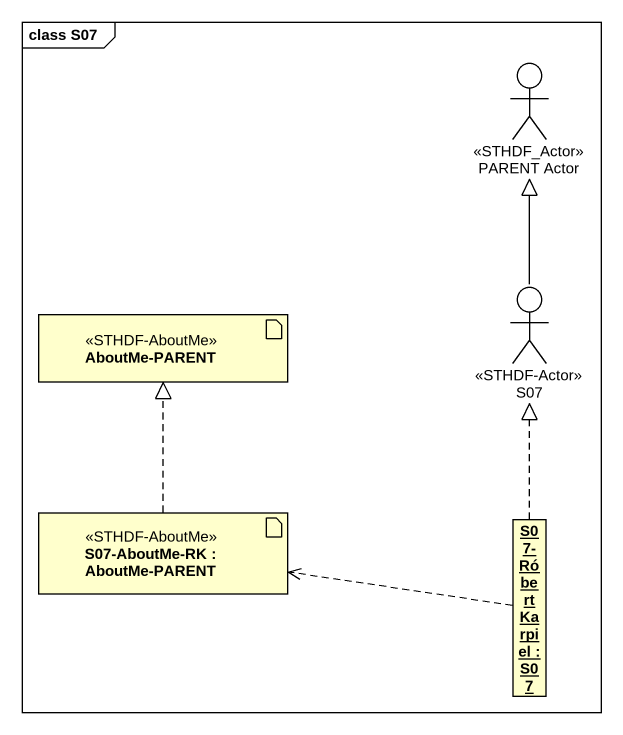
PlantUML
@startuml
mainframe class S07
allowmixing
hide circle
hide empty members
actor "PARENT Actor" as PARENT_Actor <<STHDF_Actor>>
artifact "AboutMe-PARENT" as AboutMe_PARENT <<STHDF-AboutMe>>
actor S07 <<STHDF-Actor>>
artifact "S07-AboutMe-RK : AboutMe-PARENT" as S07_AboutMe_RK <<STHDF-AboutMe>>
object "S07-Róbert Karpiel : S07" as S07_Róbert_Karpiel
S07 -up-|> PARENT_Actor
S07_AboutMe_RK .up.|> AboutMe_PARENT
S07_Róbert_Karpiel .up.|> S07
S07_Róbert_Karpiel .left.> S07_AboutMe_RK
@enduml
